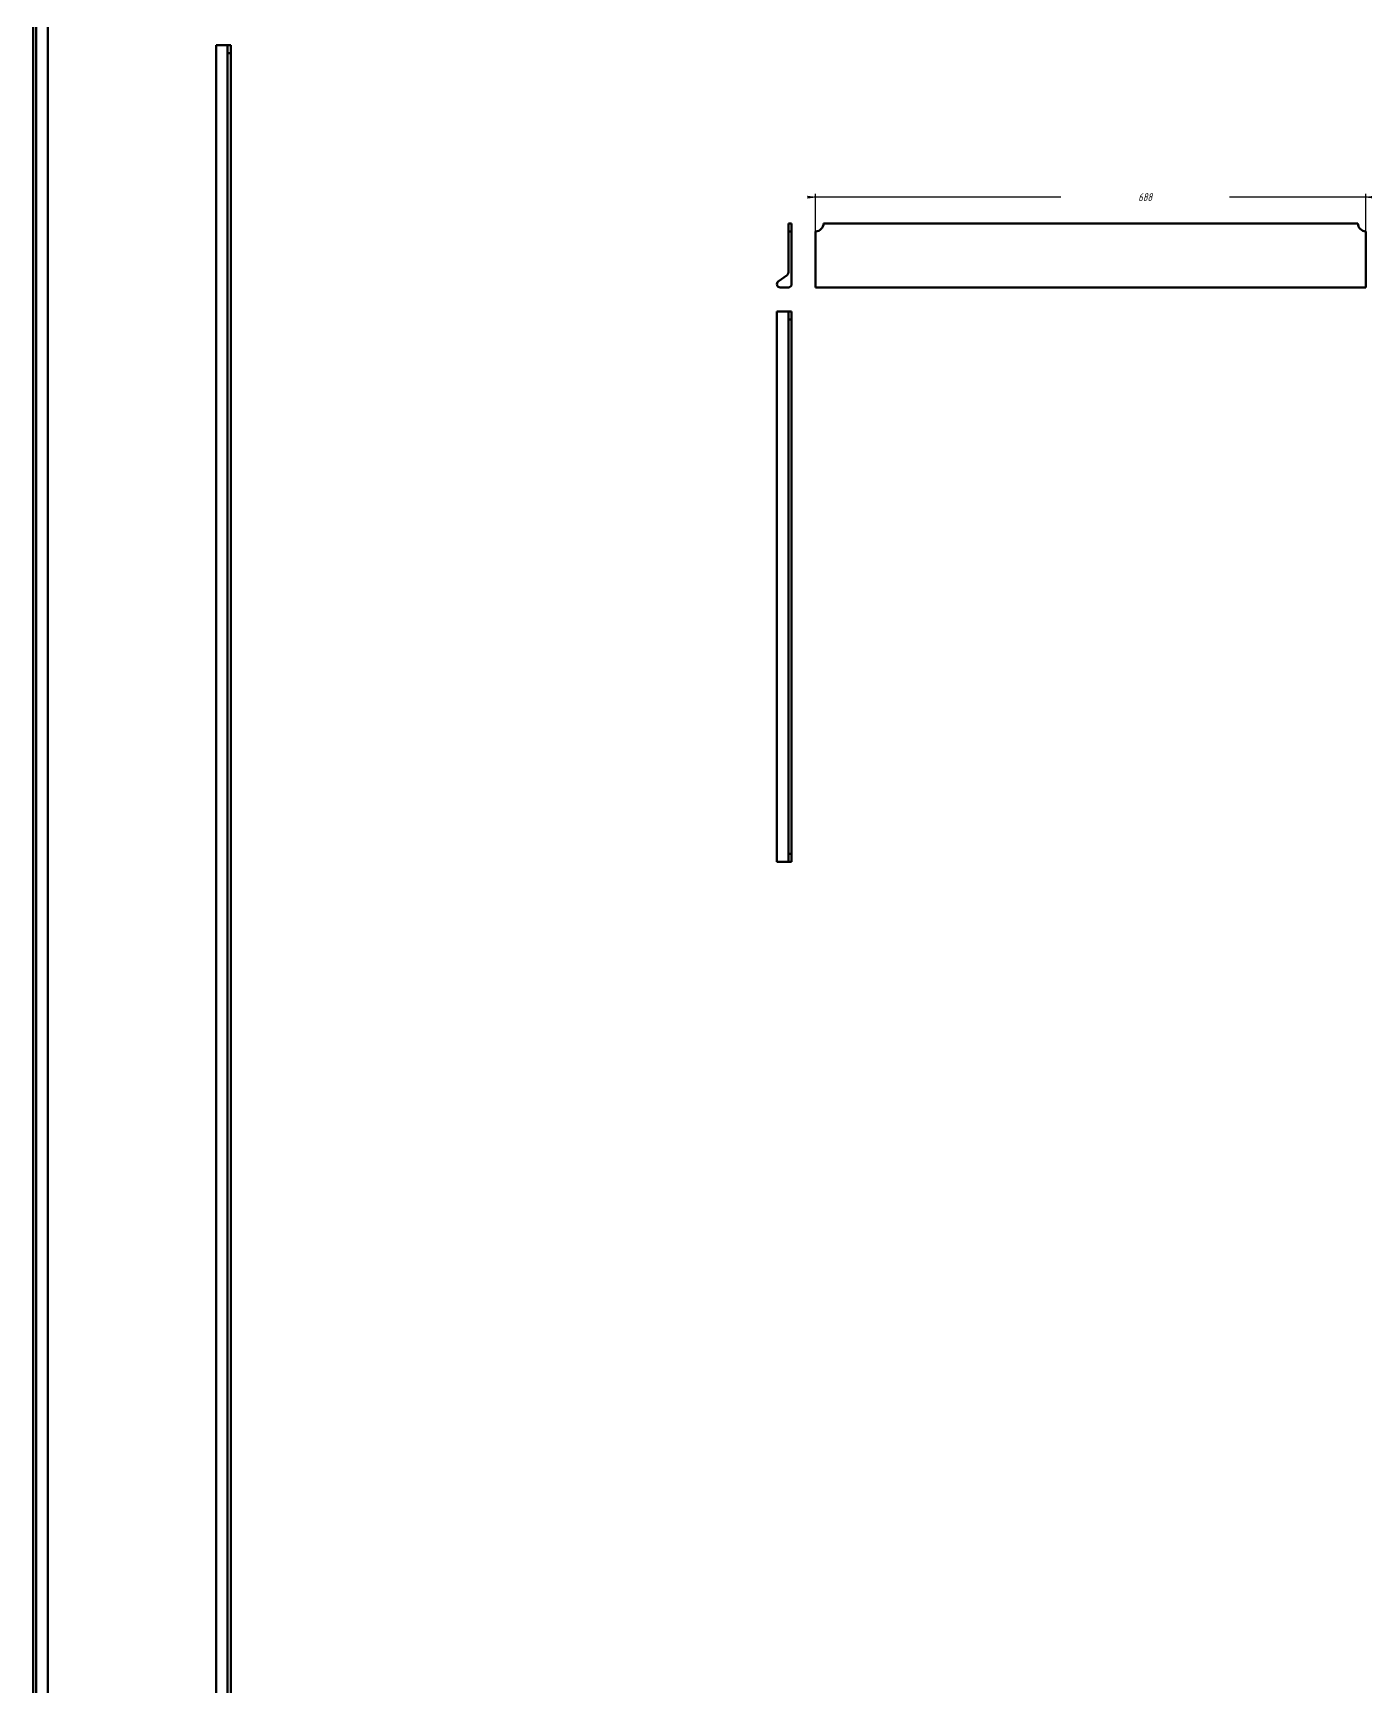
# Model space of a CAD drawing. Header units: millimetres. Extents: x -479 to 2427, y -3086 to 397.
# Drawn here: x -479 to 354, y -1345 to -311 of the extents above; entities that cross this region are included whole.
import ezdxf

# ---------------------------------------------------------------- set-up
doc = ezdxf.new("R2010")
doc.units = ezdxf.units.MM
doc.linetypes.add('K5LT_BASIC', pattern=[0])
doc.linetypes.add('K5LT_THIN', pattern=[0])
doc.layers.add('Системный слой', color=7, linetype='Continuous')
doc.layers.add('Системный слой (1)', color=7, linetype='Continuous', true_color=0x909090)
doc.styles.add('KDIMTEXTSTYLE', font='GOST_AU.SHX', dxfattribs={"width": 0.96, "oblique": 15, "height": 5})
doc.dimstyles.new('KDIMSTYLE (0.50)', dxfattribs={"dimtxt": 5, "dimasz": 1, "dimexe": 2, "dimexo": 0, "dimgap": 1, "dimtad": 1, "dimlfac": 2, "dimtxsty": 'KDIMTEXTSTYLE', "dimsah": 1, "dimcen": 0, "dimdle": 1, "dimadec": 0, "dimazin": 0, "dimtfac": 0.667, "dimtmove": 0, "dimatfit": 3, "dimfxl": 1, "dimtvp": 1, "dimtolj": 1, "dimtzin": 0, "dimarcsym": 0})

# ---------------------------------------------------------------- blocks, each defined once
blk = doc.blocks.new('KDIMARROW_01')
at = {"layer": 'Системный слой'}
blk.add_hatch(color=0, dxfattribs=at).paths.add_polyline_path([(0, 0), (-5, 0.658262491226197), (-4.5, 5.51091059616309e-16), (-5, -0.6582624912261956)])
at = {"layer": 'Системный слой', "color": 0, "linetype": 'K5LT_THIN', "lineweight": 18}
for p, q in [((-4.5, 5.51091059616309e-16), (-5, 0.658262491226197)), ((-5, 0.658262491226197), (0, 0)), ((0, 0), (-5, -0.6582624912261956)), ((-5, -0.6582624912261956), (-4.5, 5.51091059616309e-16))]:
    blk.add_line(p, q, dxfattribs=at)
at = {"layer": 'Системный слой (1)', "color": 0, "linetype": 'K5LT_THIN', "lineweight": 18}
blk.add_line((0, 0), (-1, 0), dxfattribs=at)

msp = doc.modelspace()

# ---------------------------------------------------------------- linework, layer by layer
at = {"layer": 'Системный слой (1)', "color": 5, "linetype": 'K5LT_BASIC', "lineweight": 60, "true_color": 0x0000ff}
for p, q in [((-470.1500812832543, -2921.237252951191), (-470.1500812832543, -153.7372529511911)), ((-479.2945895908002, -2916.237252951191), (-479.2945895908002, -158.7372529511913)), ((-477.2945895908002, -2916.237252951191), (-477.2945895908002, -158.7372529511913)), ((-364.0036182224781, -318.4084881050719), (-364.8239940934891, -318.4084881050719)), ((-364.8239940934891, -3085.908488105072), (-364.8239940934891, -318.4084881050719)), ((-358.499861656953, -318.4084881050719), (-364.0036182224781, -318.4084881050719)), ((-357.6794857859431, -318.4084881050719), (-358.499861656953, -318.4084881050719)), ((-357.6794857859431, -323.4084881050721), (-357.6794857859431, -318.4084881050719)), ((-355.6794857859431, -318.4084881050719), (-357.6794857859431, -318.4084881050719)), ((-355.6794857859431, -318.4084881050719), (-355.6794857859431, -323.4084881050721)), ((-357.6794857859431, -3080.908488105072), (-357.6794857859431, -323.4084881050721)), ((-355.6794857859431, -323.4084881050721), (-357.6794857859431, -323.4084881050721)), ((-355.6794857859431, -3080.908488105072), (-355.6794857859431, -323.4084881050721)), ((-5.162112990743935, -429.8136084799982), (-7.162112990743935, -429.8136084799982)), ((-7.162112990743935, -434.8136084799982), (-7.162112990743935, -429.8136084799982)), ((-5.162112990743935, -429.8136084799982), (-5.162112990743935, -434.8136084799982)), ((348.8378870092561, -429.8136084799982), (14.83788700925618, -429.8136084799982)), ((-7.162112990743935, -460.5636084799982), (-7.162112990743935, -434.8136084799982)), ((-5.162112990743935, -434.8136084799982), (-7.162112990743935, -434.8136084799982)), ((-5.162112990743935, -434.8136084799982), (-5.162112990743935, -467.8136084799982)), ((9.837887009256065, -434.8136084799982), (9.837887009256065, -460.5636084799982)), ((353.8378870092563, -460.5636084799982), (353.8378870092563, -434.8136084799982)), ((-13.48624542727885, -466.1985273940131), (-7.982488861753836, -462.1786895659825)), ((9.837887009256065, -460.5636084799982), (9.837887009256065, -462.1786895659825)), ((9.837887009256065, -462.1786895659825), (9.837887009256065, -466.1985273940131)), ((353.8378870092563, -462.1786895659825), (353.8378870092563, -460.5636084799982)), ((353.8378870092563, -466.1985273940131), (353.8378870092563, -462.1786895659825)), ((-7.162112990743935, -469.8136084799982), (-12.30662129828988, -469.8136084799982)), ((9.837887009256065, -469.8136084799982), (9.837887009256065, -466.1985273940131)), ((353.8378870092563, -469.8136084799982), (9.837887009256065, -469.8136084799982)), ((353.8378870092563, -466.1985273940131), (353.8378870092563, -469.8136084799982)), ((-14.30662129828988, -484.8136084799989), (-13.48624542727885, -484.8136084799989)), ((-14.30662129828988, -828.8136084799992), (-14.30662129828988, -484.8136084799989)), ((-7.982488861753836, -484.8136084799989), (-13.48624542727885, -484.8136084799989)), ((-7.162112990743935, -484.8136084799989), (-7.982488861753836, -484.8136084799989)), ((-7.162112990743935, -489.8136084799991), (-7.162112990743935, -484.8136084799989)), ((-5.162112990743935, -484.8136084799989), (-7.162112990743935, -484.8136084799989)), ((-5.162112990743935, -484.8136084799989), (-5.162112990743935, -489.8136084799991)), ((-5.162112990743935, -489.8136084799991), (-7.162112990743935, -489.8136084799991)), ((-7.162112990743935, -823.813608479999), (-7.162112990743935, -489.8136084799991)), ((-5.162112990743935, -823.813608479999), (-5.162112990743935, -489.8136084799991)), ((-5.162112990743935, -823.813608479999), (-7.162112990743935, -823.813608479999)), ((-7.162112990743935, -828.8136084799992), (-7.162112990743935, -823.813608479999)), ((-5.162112990743935, -823.813608479999), (-5.162112990743935, -828.8136084799992)), ((-13.48624542727885, -828.8136084799992), (-14.30662129828988, -828.8136084799992)), ((-13.48624542727885, -828.8136084799992), (-7.982488861753836, -828.8136084799992)), ((-7.982488861753836, -828.8136084799992), (-7.162112990743935, -828.8136084799992)), ((-5.162112990743935, -828.8136084799992), (-7.162112990743935, -828.8136084799992))]:
    msp.add_line(p, q, dxfattribs=at)
for centre, radius, start, end in [((9.837887009256065, -429.8136084799982), 5.000000000000704, 270, 0), ((353.8378870092563, -429.8136084799982), 5.000000000000001, 180, 270), ((-9.162112990743935, -460.5636084799982), 2.00000000000003, 306.143672862288, 0), ((-12.30662129828988, -467.8136084799982), 2.000000000000001, 126.1436728622483, 269.9999999999991), ((-7.162112990743935, -467.8136084799982), 2.000000000000032, 270, 0)]:
    msp.add_arc(centre, radius, start, end, dxfattribs=at)

# ---------------------------------------------------------------- dimensions: what is measured, and where the dimension line sits
at = {"layer": 'Системный слой (1)', "color": 7}
msp.add_linear_dim(base=(9.837887009256065, -413.4676119278572), p1=(353.8378870092563, -434.8136084799982), p2=(9.837887009256065, -434.8136084799982), location=(215.8378870092561, -413.4676119278572), dimstyle='KDIMSTYLE (0.50)', override={"dimexo": 0, "dimpost": '\\H5.0;\\W0.965;\\Q15;<>', "dimblk1": 'KDIMARROW_01', "dimblk2": 'KDIMARROW_01', "dimse1": 0, "dimse2": 0, "dimclrt": 7, "dimtolj": 1}, dxfattribs=at).render()

doc.saveas('drawing.dxf')
